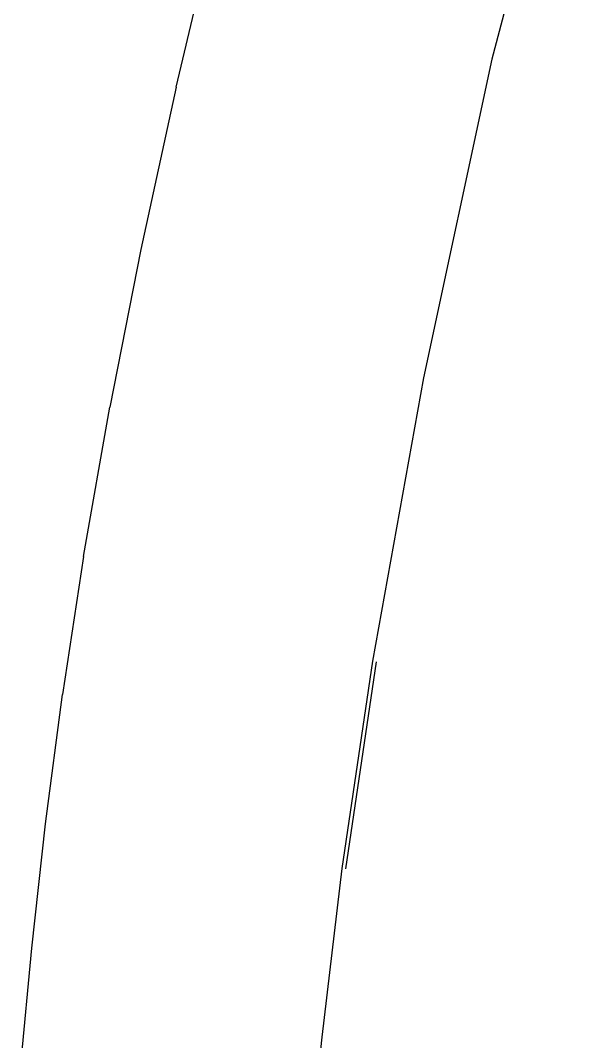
# Model space of a CAD drawing. Header units: millimetres. Extents: x -41292 to 298682, y -22072 to 33155.
# Drawn here: x 30563.3 to 30641.6, y -10243.4 to -10098.9 of the extents above; entities that cross this region are included whole.
import ezdxf

# ---------------------------------------------------------------- set-up
doc = ezdxf.new("R2010")
doc.units = ezdxf.units.MM

# ---------------------------------------------------------------- blocks, each defined once
blk = doc.blocks.new('rmfnasesx')
for p, q in [((58104.83, 5452.04), (58093.25, 5408.03)), ((58048.58, 5404.08), (58054.09, 5427.15)), ((58093.25, 5408.03), (58083.6, 5362.99)), ((58048.58, 5404.08), (58043.6, 5381.14)), ((58043.6, 5381.14), (58039.23, 5358.84)), ((58083.6, 5362.99), (58076.37, 5322.87)), ((58035.51, 5337.68), (58039.23, 5358.84)), ((58035.51, 5337.68), (58032.53, 5318.17)), ((58076.37, 5322.87), (58072.04, 5293.56)), ((58076.89, 5322.78), (58072.55, 5293.49)), ((58030.13, 5299.85), (58032.53, 5318.17)), ((58028.19, 5282.29), (58030.13, 5299.85)), ((58072.04, 5293.56), (58069.23, 5269.7)), ((58026.57, 5265.02), (58028.19, 5282.29)), ((58069.23, 5269.7), (58066.56, 5245.78))]:
    blk.add_line(p, q)

msp = doc.modelspace()

# ---------------------------------------------------------------- block references
msp.add_blockref('rmfnasesx', (-27463.27, -15512.43))

doc.saveas('drawing.dxf')
